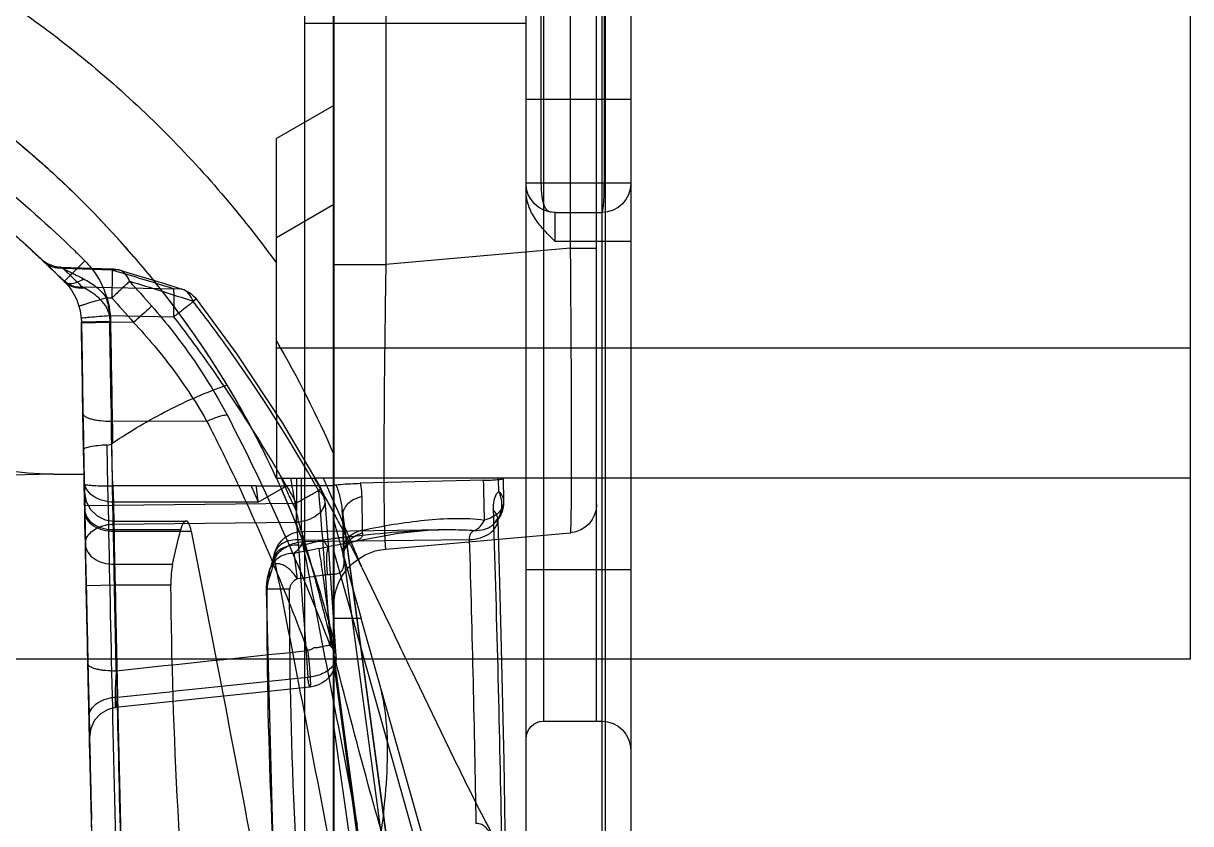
# Model space of a CAD drawing. Header units: millimetres. Extents: x 29875 to 31218, y -21313 to -20364.
# Drawn here: x 30161.27 to 30181.71, y -20568.06 to -20554.06 of the extents above; entities that cross this region are included whole.
import ezdxf

# ---------------------------------------------------------------- set-up
doc = ezdxf.new("R2010")
doc.units = ezdxf.units.MM
doc.header["$LTSCALE"] = 8
doc.layers.add('Cav-cor', color=30, linetype='Continuous')
doc.layers.add('WT', color=4, linetype='Continuous')

# ---------------------------------------------------------------- blocks, each defined once
blk = doc.blocks.new('20160903.150404')
at = {"layer": 'Cav-cor', "color": 241}
for p, q in [((0, 147.797), (0, 172.577)), ((-5.202, 163.209), (-5.202, 99.034)), ((-4.751, 163.158), (-4.751, 99.802)), ((0.009, 162.722), (0.009, 119.17)), ((0.51, 162.722), (0.51, 106.491)), ((-15, 138.107), (-15, 161.788)), ((-3.366, 118.723), (-3.366, 156.591)), ((-4.146, 145.296), (-4.146, 153.666)), ((-0.913, 153.666), (-0.913, 145.013)), ((-4.602, 137.018), (-4.602, 150.728)), ((-4.692, 150.553), (-4.692, 119.612)), ((-3.672, 150.553), (-3.672, 137.018)), ((-4.736, 150.238), (-4.736, 146.432)), ((-3.633, 146.432), (-3.633, 149.837)), ((-3.366, 149.227), (0.51, 149.227)), ((-5.202, 147.901), (-3.366, 147.901)), ((0, 141.152), (0, 147.797)), ((0, 147.797), (1.005, 147.217)), ((1.005, 142.391), (1.005, 147.217)), ((-5.202, 146.432), (-3.366, 146.432)), ((-3.876, 145.922), (-4.692, 145.922)), ((-3.876, 145.412), (-3.876, 145.922)), ((1.005, 145.485), (0, 146.065)), ((-5.202, 145.412), (-3.876, 145.412)), ((-4.146, 145.296), (-4.602, 145.296)), ((-4.146, 145.296), (-0.913, 145.013)), ((5.114, 145.1), (5.013, 145.028)), ((5.028, 145.018), (5.115, 145.101)), ((5.115, 145.101), (5.114, 145.1)), ((5.115, 145.101), (5.114, 145.1)), ((0, 145.013), (-0.913, 145.013)), ((3.76, 144.916), (3.888, 144.917)), ((4.786, 144.967), (3.883, 144.936)), ((3.888, 144.917), (3.883, 144.936)), ((4.741, 144.946), (3.887, 144.917)), ((4.358, 145.076), (4.476, 144.957)), ((4.476, 144.957), (4.718, 144.715)), ((4.892, 144.982), (4.789, 144.967)), ((4.869, 144.864), (4.941, 144.935)), ((5.013, 145.028), (4.892, 144.982)), ((4.941, 144.935), (5.028, 145.018)), ((4.975, 144.967), (4.956, 144.949)), ((4.988, 144.979), (4.975, 144.967)), ((5.077, 145.064), (5.051, 145.04)), ((2.981, 144.684), (2.657, 144.582)), ((4.627, 144.837), (4.646, 144.855)), ((4.718, 144.715), (4.787, 144.784)), ((4.759, 144.756), (4.75, 144.747)), ((4.781, 144.777), (4.759, 144.756)), ((4.787, 144.784), (4.869, 144.864)), ((4.868, 144.863), (4.848, 144.844)), ((4.858, 144.854), (4.879, 144.874)), ((4.879, 144.874), (4.868, 144.863)), ((2.657, 144.582), (2.799, 144.587)), ((4.404, 144.618), (2.799, 144.587)), ((3.985, 144.43), (3.888, 144.426)), ((3.926, 144.119), (2.799, 144.096)), ((3.506, 143.998), (3.92, 144)), ((3.908, 144.018), (3.921, 144.018)), ((4.418, 144.009), (3.921, 144.018)), ((4.418, 144.009), (3.921, 144.009)), ((4.417, 143.991), (3.921, 144)), ((4.417, 143.991), (4.406, 143.335)), ((4.418, 144.009), (4.417, 143.991)), ((4.418, 144.009), (4.417, 143.991)), ((1.005, 143.554), (-15, 143.554)), ((4.406, 143.335), (4.403, 143.153)), ((4.401, 143.05), (4.397, 142.793)), ((4.403, 143.153), (4.401, 143.05)), ((4.399, 142.929), (4.396, 142.724)), ((4.39, 142.404), (4.397, 142.785)), ((4.397, 142.777), (4.394, 142.616)), ((4.397, 142.793), (4.397, 142.777)), ((4.391, 142.472), (4.39, 142.406)), ((4.394, 142.616), (4.391, 142.472)), ((4.392, 142.514), (4.391, 142.472)), ((0.9, 142.232), (0.256, 141.141)), ((1.005, 142.391), (1.005, 141.272)), ((2.221, 142.264), (3.894, 142.271)), ((4.379, 141.771), (4.39, 142.404)), ((4.387, 142.259), (4.382, 141.974)), ((4.387, 142.259), (4.385, 142.111)), ((4.39, 142.406), (4.387, 142.259)), ((4.385, 142.111), (4.379, 141.771)), ((3.952, 141.137), (3.965, 141.852)), ((4.379, 141.771), (4.38, 141.859)), ((4.38, 141.824), (4.379, 141.771)), ((4.382, 141.974), (4.38, 141.824)), ((4.375, 141.554), (4.379, 141.771)), ((4.376, 141.653), (4.375, 141.575)), ((4.379, 141.771), (4.376, 141.653)), ((4.371, 141.343), (4.375, 141.554)), ((4.372, 141.415), (4.371, 141.375)), ((4.375, 141.575), (4.372, 141.415)), ((4.373, 141.485), (4.375, 141.575)), ((-15, 141.272), (0.341, 141.272)), ((-2.964, 141.267), (-2.973, 140.862)), ((-2.964, 141.267), (-2.958, 141.272)), ((-2.89, 141.04), (-2.884, 141.249)), ((-2.884, 141.249), (-2.884, 141.272)), ((-2.623, 141.235), (-0.464, 141.182)), ((1.005, 141.272), (0.341, 141.272)), ((0.57, 141.272), (0.57, 140.358)), ((0.652, 141.272), (0.652, 140.7)), ((4.367, 141.167), (4.371, 141.343)), ((4.371, 141.343), (4.367, 141.167)), ((4.367, 141.167), (4.368, 141.214)), ((4.371, 141.375), (4.371, 141.343)), ((4.911, 141.343), (4.371, 141.343)), ((4.911, 141.343), (28, 140.756)), ((0, 140.521), (0, 141.152)), ((0.817, 141.141), (0, 141.141)), ((0.12, 141.127), (0.105, 141.094)), ((0.126, 141.141), (0.12, 141.127)), ((0.193, 141.01), (0.203, 141.029)), ((0.203, 141.029), (0.231, 141.077)), ((0.256, 141.141), (0.222, 141.082)), ((1.326, 140.854), (0.817, 141.141)), ((0.853, 141.124), (0.86, 141.14)), ((1.445, 141.136), (3.862, 141.136)), ((3.864, 140.802), (3.87, 141.136)), ((3.939, 140.525), (3.952, 141.137)), ((4.365, 141.019), (4.336, 140.862)), ((4.358, 140.668), (4.364, 141.018)), ((4.358, 140.668), (4.364, 141.005)), ((4.365, 141.022), (4.36, 140.792)), ((4.36, 140.792), (4.365, 141.022)), ((4.362, 140.903), (4.365, 141.022)), ((4.363, 140.945), (4.365, 141.02)), ((4.365, 141.022), (4.364, 140.989)), ((4.364, 141.018), (4.364, 141.018)), ((4.365, 141.022), (4.367, 141.142)), ((4.366, 141.101), (4.365, 141.022)), ((4.367, 141.13), (4.366, 141.101)), ((4.367, 141.142), (4.367, 141.167)), ((4.367, 141.126), (4.367, 141.167)), ((-0.489, 140.948), (-0.499, 140.361)), ((0.031, 140.929), (-0.001, 140.854)), ((3.864, 140.802), (0.655, 140.833)), ((1.326, 140.854), (3.851, 140.854)), ((4.36, 140.792), (3.864, 140.802)), ((4.336, 140.862), (4.26, 140.722)), ((4.359, 140.72), (4.362, 140.891)), ((4.36, 140.792), (4.359, 140.72)), ((4.359, 140.751), (4.36, 140.792)), ((4.36, 140.797), (4.362, 140.877)), ((4.36, 140.792), (4.361, 140.843)), ((4.361, 140.843), (4.362, 140.903)), ((4.362, 140.877), (4.363, 140.945)), ((4.364, 140.989), (4.364, 140.974)), ((-2.873, 140.579), (-2.874, 140.584)), ((-2.789, 140.721), (-2.794, 140.582)), ((-0.149, 140.716), (-2.431, 123.829)), ((-0.155, 140.626), (-0.166, 140.039)), ((-0.155, 140.626), (-0.164, 140.568)), ((-0.155, 140.626), (-0.149, 140.718)), ((-0.11, 140.606), (-0.123, 140.575)), ((-0.075, 140.685), (-0.11, 140.606)), ((-0.01, 140.641), (-0.001, 140.657)), ((4.347, 140.114), (4.359, 140.72)), ((4.358, 140.668), (4.347, 140.127)), ((4.355, 140.501), (4.358, 140.668)), ((4.356, 140.586), (4.358, 140.668)), ((4.356, 140.565), (4.356, 140.586)), ((4.356, 140.586), (4.356, 140.573)), ((4.359, 140.72), (4.358, 140.702)), ((4.359, 140.72), (4.358, 140.668)), ((4.358, 140.7), (4.359, 140.72)), ((4.358, 140.702), (4.358, 140.668)), ((4.358, 140.668), (4.358, 140.7)), ((4.359, 140.72), (4.359, 140.751)), ((-2.795, 140.544), (-2.798, 140.467)), ((-2.798, 140.467), (-2.798, 140.45)), ((-2.794, 140.582), (-2.795, 140.544)), ((-0.164, 140.568), (-2.426, 123.829)), ((0, 140.521), (-0.48, 138.818)), ((-0.164, 140.568), (-0.175, 139.98)), ((-0.141, 140.533), (-0.158, 140.495)), ((-0.123, 140.575), (-0.141, 140.533)), ((-0.072, 140.525), (-0.057, 140.553)), ((-0.057, 140.553), (-0.049, 140.568)), ((0, 138.813), (0, 140.521)), ((3.851, 140.469), (0.653, 140.501)), ((3.855, 140.522), (2.588, 140.522)), ((3.855, 140.522), (3.848, 140.345)), ((3.849, 140.371), (3.855, 140.522)), ((4.347, 140.127), (4.353, 140.403)), ((4.349, 140.213), (4.356, 140.565)), ((4.356, 140.573), (4.352, 140.36)), ((4.353, 140.433), (4.355, 140.501)), ((4.353, 140.403), (4.353, 140.433)), ((-0.913, 140.032), (-4.146, 140.315)), ((0.551, 140.162), (-2.372, 140.198)), ((0.548, 140.34), (-1.952, 140.371)), ((-0.279, 140.252), (-0.297, 140.254)), ((-0.253, 140.249), (-0.279, 140.252)), ((0.542, 140.189), (0.183, 140.193)), ((0.566, 140.093), (0.183, 140.193)), ((3.848, 140.345), (2.494, 140.345)), ((3.849, 140.371), (2.678, 140.371)), ((3.837, 139.765), (3.849, 140.371)), ((4.349, 140.213), (4.347, 140.114)), ((4.351, 140.346), (4.349, 140.213)), ((4.352, 140.36), (4.351, 140.346)), ((-2.848, 129.899), (0, 140.002)), ((-0.305, 140.15), (-0.324, 140.106)), ((-0.292, 140.104), (-0.276, 140.136)), ((-0.291, 140.144), (-0.291, 140.143)), ((-0.166, 140.039), (-0.175, 139.98)), ((-0.165, 139.951), (-0.166, 140.039)), ((4.332, 139.396), (4.347, 140.127)), ((4.332, 139.396), (4.347, 140.114)), ((4.334, 139.469), (4.344, 139.99)), ((4.344, 139.99), (4.345, 140.001)), ((4.345, 140.014), (4.346, 140.069)), ((4.345, 140.001), (4.345, 140.014)), ((4.346, 140.069), (4.347, 140.114)), ((4.347, 140.127), (4.347, 140.114)), ((4.347, 140.114), (4.347, 140.127)), ((-0.174, 139.871), (-2.347, 123.815)), ((-0.166, 139.96), (-0.165, 139.951)), ((-0.165, 139.951), (-0.165, 139.951)), ((1.036, 139.957), (1.037, 139.837)), ((1.067, 139.837), (1.036, 139.956)), ((1.061, 139.858), (1.062, 139.74)), ((1.061, 139.858), (1.061, 139.858)), ((-5.202, 139.67), (-3.366, 139.67)), ((0.19, 139.571), (-0.9, 131.518)), ((1.125, 139.661), (1.108, 139.708)), ((1.108, 139.708), (1.108, 139.707)), ((1.126, 139.659), (1.127, 139.656)), ((1.127, 139.656), (1.136, 139.511)), ((3.837, 139.765), (2.821, 139.765)), ((3.823, 139.406), (3.837, 139.765)), ((3.823, 139.406), (2.851, 139.406)), ((4.332, 139.396), (3.823, 139.406)), ((4.332, 139.396), (4.329, 139.236)), ((4.334, 139.469), (4.332, 139.396)), ((4.332, 139.396), (4.332, 139.366)), ((4.332, 139.355), (4.332, 139.396)), ((4.335, 139.533), (4.334, 139.469)), ((0.771, 139.331), (1.176, 139.332)), ((4.328, 139.168), (4.326, 139.098)), ((4.327, 139.117), (4.332, 139.355)), ((4.328, 139.168), (4.331, 139.336)), ((4.329, 139.233), (4.328, 139.168)), ((4.331, 139.336), (4.332, 139.356)), ((4.321, 138.854), (4.327, 139.117)), ((-2.625, 131.209), (-0.48, 138.818)), ((0, 33.587), (0, 138.813)), ((4.322, 138.91), (4.314, 138.536)), ((4.316, 138.601), (4.321, 138.854)), ((4.316, 138.622), (4.321, 138.837)), ((4.321, 138.837), (4.321, 138.854)), ((4.306, 138.138), (4.316, 138.622)), ((-0.025, 138.114), (-0.016, 138.15)), ((-0.016, 138.15), (0, 138.213)), ((4.306, 138.138), (4.304, 138.073)), ((4.306, 138.122), (4.306, 138.138)), ((-15, 138.107), (28, 138.107)), ((0, 138.009), (-1.926, 123.761)), ((-0.031, 138.09), (-0.025, 138.114)), ((4.303, 138.023), (4.284, 137.147)), ((4.3, 137.89), (4.303, 138.023)), ((4.304, 138.073), (4.303, 138.023)), ((4.304, 138.073), (4.306, 138.122)), ((1.968, 137.631), (0.457, 137.789)), ((4.285, 137.213), (4.3, 137.89)), ((0.417, 137.614), (3.818, 137.258)), ((3.865, 137.072), (3.869, 137.259)), ((4.283, 137.097), (4.284, 137.144)), ((4.284, 137.144), (4.285, 137.188)), ((4.285, 137.198), (4.285, 137.213)), ((4.285, 137.188), (4.285, 137.198)), ((-3.672, 137.018), (-4.692, 137.018)), ((-1.878, 123.761), (0, 136.944)), ((4.189, 137.034), (4.255, 136.893)), ((4.275, 136.739), (4.279, 136.924)), ((4.283, 137.104), (4.277, 136.831)), ((4.279, 136.924), (4.283, 137.097)), ((4.255, 136.893), (4.275, 136.739)), ((4.274, 136.699), (4.275, 136.739)), ((4.277, 136.831), (4.275, 136.739)), ((4.277, 136.829), (4.275, 136.739)), ((4.267, 136.402), (4.274, 136.699)), ((4.248, 135.585), (4.24, 135.29)), ((4.234, 135.023), (4.243, 135.407)), ((4.243, 135.407), (4.245, 135.469))]:
    blk.add_line(p, q, dxfattribs=at)
for points in [[(3.76, 144.916), (3.434, 144.821), (2.981, 144.684)], [(2.409, 144.408), (1.698, 143.442), (0.9, 142.232)], [(0.158, 140.873), (0.094, 140.028), (-0.039, 138.156)], [(-2.874, 140.584), (-2.873, 140.579), (-2.872, 140.546)], [(4.26, 140.722), (4.144, 140.612), (4, 140.543), (3.855, 140.522)], [(-2.873, 140.546), (-2.927, 138.542), (-2.975, 136.327), (-3.009, 134.306)], [(-2.778, 140.449), (-2.814, 140.482), (-2.857, 140.542), (-2.873, 140.579)], [(-1.944, 140.371), (-1.703, 140.361), (-1.13, 140.301), (-0.496, 140.189), (-0.291, 140.144)], [(-0.29, 140.143), (-0.304, 140.147), (-0.308, 140.148)], [(-0.308, 140.148), (-0.305, 140.147), (-0.28, 140.133), (-0.243, 140.103), (-0.207, 140.059), (-0.18, 140.008), (-0.167, 139.965), (-0.166, 139.96)], [(1.108, 139.707), (1.098, 139.733), (1.067, 139.837)], [(1.176, 139.332), (1.175, 139.372), (1.158, 139.525), (1.127, 139.657)], [(0.847, 131.701), (1.056, 134.653), (1.176, 139.332)], [(3.818, 137.258), (3.951, 137.226), (4.085, 137.148), (4.189, 137.034)]]:
    blk.add_lwpolyline(points, dxfattribs=at)
for centre, radius, start, end in [((16.313, 134.174), 16.869, 128.5545, 132.0661), ((16.383, 134.097), 16.973, 132.065, 135.1992), ((-4.692, 146.432), 0.51, 180, 270), ((-3.876, 146.432), 0.51, 270, 0), ((-3.815, 146.046), 0.118, 295.4862, 302.5943), ((16.412, 134.067), 17.014, 135.1986, 139.3646), ((19.423, 129.981), 20.816, 131.2703, 132.2238), ((19.587, 129.8), 21.061, 132.1858, 134.9128), ((19.52, 129.873), 20.962, 132.2238, 133.4249), ((16.402, 134.076), 17.001, 139.3769, 141.0829), ((19.774, 129.605), 21.841, 134.2447, 134.8993), ((19.623, 129.764), 21.112, 133.3859, 133.553), ((14.996, 106.316), 40.168, 106.2316, 107.6779), ((3.901, 144.428), 0.509, 91.99, 106.0414), ((15.022, 106.246), 40.241, 106.0627, 106.2385), ((5.438, 143.992), 1.53, 141.2701, 179.0503), ((5.438, 143.992), 1.53, 134.9022, 141.2701), ((19.673, 129.235), 21.674, 133.5421, 133.8914), ((4.768, 145.429), 0.483, 266.797, 272.5932), ((4.769, 145.417), 0.472, 272.5698, 281.8187), ((19.69, 129.693), 21.209, 133.545, 134.3123), ((19.72, 129.662), 21.252, 133.9595, 134.2931), ((19.723, 129.659), 21.257, 134.0048, 134.2924), ((19.664, 129.721), 21.171, 133.5421, 133.9595), ((4.779, 145.384), 0.437, 297.5592, 313.4714), ((14.973, 106.394), 39.983, 106.5623, 108.2309), ((16.379, 134.094), 16.971, 141.0829, 142.5568), ((16.385, 134.09), 16.979, 141.1244, 141.8516), ((16.402, 134.076), 17.001, 141.0829, 141.1242), ((19.812, 129.727), 22.098, 137.2835, 138.8009), ((19.802, 129.102), 21.861, 134.3724, 134.7809), ((5.438, 143.992), 1.02, 134.9022, 179.0503), ((19.739, 129.166), 21.77, 133.9595, 134.3724), ((4.44, 145.06), 0.44, 298.4464, 314.706), ((19.83, 129.55), 21.409, 134.7807, 134.9022), ((19.784, 129.597), 21.344, 134.312, 134.7813), ((19.789, 129.592), 21.351, 134.3724, 134.7809), ((2.812, 144.096), 0.51, 107.6836, 142.3286), ((16.372, 134.1), 16.962, 141.8516, 142.5652), ((-1.956, 156.782), 13.726, 297.4521, 297.6028), ((16.295, 134.157), 16.867, 142.5543, 148.7705), ((16.328, 134.133), 16.907, 142.564, 145.7292), ((19.853, 129.797), 21.655, 137.5014, 139.0199), ((5.451, 143.992), 1.53, 175.263, 179.0497), ((-8.955, -11.647), 156.298, 85.14369, 85.2727), ((1.588, 112.27), 31.933, 84.9767, 85.1689), ((-1206.995, 164.068), 1211.082, 358.915014, 359.051365), ((16.975, 134.355), 18.491, 149.7307, 156.6394), ((16.91, 134.392), 18.416, 149.7285, 150.0576), ((16.226, 134.203), 16.784, 145.7298, 148.3419), ((15.984, 134.346), 16.502, 148.7712, 155.0898), ((16, 134.338), 16.521, 148.7722, 154.5367), ((16.155, 134.247), 16.7, 148.5604, 148.7825), ((16.165, 134.241), 16.712, 148.3436, 148.5604), ((-1078.325, 161.552), 1082.39, 358.748011, 358.979268), ((15.805, 134.434), 16.303, 154.5477, 155.2007), ((45.211, 120.966), 49.393, 155.7259, 155.8925), ((31.117, 123.706), 35.436, 150.2827, 150.5253), ((-3.475, 141.747), 4.25, 351.7927, 353.5808), ((61.768, 113.472), 66.898, 155.44611, 155.56931), ((15.767, 134.451), 16.262, 155.1033, 155.7068), ((45.46, 120.855), 49.666, 155.9516, 156.1603), ((222.338, 122.616), 222.834, 175.25263, 175.9545), ((27.203, 125.907), 30.946, 150.7885, 151.0401), ((29.503, 124.618), 33.583, 150.5265, 150.6521), ((15.562, 134.54), 16.038, 155.8925, 161.0487), ((27.926, 125.573), 31.25, 150.133, 150.7699), ((15.666, 134.496), 16.151, 156.1621, 157.7627), ((-4.796, 141.933), 5.584, 351.4747, 351.8462), ((0.838, 105.6), 35.54, 89.1592, 90.0334), ((15.723, 134.471), 16.213, 155.8892, 156.3519), ((15.729, 134.468), 16.22, 155.8866, 156.1631), ((15.744, 134.462), 16.236, 155.6978, 155.9028), ((1.445, 146.839), 5.703, 269.1348, 269.9941), ((-1139.006, 162.847), 1143.578, 358.507527, 358.913722), ((-4.102, 140.813), 0.5, 180, 265), ((-2.463, 140.851), 0.51, 178.741, 231.8997), ((45.764, 120.721), 49.999, 156.254, 156.4654), ((25.046, 127.099), 28.481, 151.0366, 151.5732), ((15.673, 134.493), 16.158, 156.3516, 157.3777), ((-14.266, 141.324), 18.138, 358.1206, 358.3508), ((-2.656, 140.54), 0.217, 166.5254, 178.304), ((2.505, 140.365), 2.677, 174.3959, 175.6701), ((2.333, 140.383), 2.504, 172.3132, 174.4043), ((23.272, 128.061), 26.463, 151.6155, 151.7958), ((15.509, 134.56), 15.982, 157.3728, 161.0539), ((15.529, 134.552), 16.003, 157.7616, 160.1023), ((-8.294, 141.092), 12.161, 357.3109, 357.6205), ((-11.887, 141.242), 15.757, 357.6184, 358.1339), ((381.015, 128.072), 384.012, 178.15281, 179.0064), ((46.325, 120.478), 50.61, 156.7022, 156.881), ((22.328, 128.566), 25.393, 151.9027, 152.3379), ((228.685, 122.576), 228.735, 175.50558, 176.18651), ((-1072.678, 161.809), 1076.74, 358.703177, 358.864382), ((-5.557, 140.962), 9.421, 357.0007, 357.3177), ((-1140.371, 163.478), 1144.541, 358.687364, 358.850931), ((386.027, 128.638), 388.571, 178.29517, 179.0286), ((-8.823, 140.972), 8.346, 355.4302, 355.8018), ((46.752, 120.296), 51.073, 156.8811, 157.1248), ((21.884, 128.798), 24.892, 152.3375, 152.904), ((-2.894, 117.664), 22.739, 83.0992, 83.331), ((-2.881, 117.772), 22.63, 82.8971, 83.0992), ((-2.853, 117.994), 22.406, 82.2101, 82.8979), ((25.937, 132.669), 26.506, 163.1375, 164.5091), ((-19.13, 135.141), 20.309, 14.111, 14.39), ((0.542, 139.83), 0.51, 14.527, 89.2831), ((1130.457, -80.052), 1149.293, 168.944061, 169.235438), ((-17.421, 135.328), 20.722, 12.364, 14.0844), ((-1124.814, 162.266), 1128.875, 358.595975, 358.88733), ((-1, 139.036), 1, 0.0166, 85), ((47.631, 119.927), 52.027, 157.1785, 157.6436), ((21.072, 129.211), 23.981, 153.1711, 154.0068), ((1112.206, -77.58), 1132.779, 168.917648, 169.172731), ((21.49, 129), 24.449, 152.9892, 153.1731), ((2.701, 139.929), 2.876, 178.9808, 180.5692), ((1.279, 148.339), 8.346, 260.0376, 260.3772), ((-1.19, 132.986), 7.203, 78.3772, 79.7021), ((4.826, 161.986), 22.414, 258.2476, 259.3772), ((15.412, 134.595), 15.879, 160.1041, 161.0591), ((2, 139.924), 2.175, 180.6096, 181.4011), ((-0.466, 139.944), 0.301, 346.0309, 1.4025), ((1111.122, -77.529), 1131.166, 168.92106, 169.176473), ((-18.913, 134.713), 20.598, 14.1245, 14.4031), ((15.248, 134.649), 15.706, 161.054, 164.7256), ((37.722, 129.427), 38.729, 164.5429, 166.0258), ((2.088, 151.537), 12.115, 260.9836, 263.1504), ((15.344, 134.618), 15.807, 161.0591, 162.0078), ((15.279, 134.639), 15.738, 162.0079, 162.8895), ((-83.898, 140.189), 86.753, 354.25953, 359.48315), ((-1323.174, 167.092), 1327.285, 358.463866, 358.804758), ((-1061.672, 161.236), 1066.228, 358.66534, 358.826258), ((15.183, 134.668), 15.638, 162.8885, 164.7335), ((-83.721, 139.165), 84.493, 354.81035, 0.11272), ((-83.325, 139.061), 84.491, 355.01609, 0.18381), ((15.069, 134.7), 15.52, 164.734, 166.1586), ((56.708, 124.643), 58.309, 165.96984, 166.35213), ((70.454, 121.297), 72.457, 166.34588, 166.49954), ((0.467, 138.122), 0.507, 176.1963, 182.129), ((0.182, 138.141), 0.221, 176.2551, 190.5219), ((0.475, 138.122), 0.515, 182.1226, 195.6677), ((0.467, 138.121), 0.507, 195.7168, 263.9582), ((0.259, 138.172), 0.305, 209.7413, 216.0965), ((3.763, 136.669), 0.772, 83.8003, 88.2691), ((-4.692, 136.508), 0.51, 90, 179.9999), ((-3.672, 136.712), 0.306, 0.0002, 90), ((-1448.287, 170.791), 1452.544, 358.520654, 358.669814), ((4.07, 137.102), 0.213, 358.7053, 1.4529)]:
    blk.add_arc(centre, radius, start, end, dxfattribs=at)
for centre, major_axis, ratio, start_param, end_param in [((4.803, 142.344), (-2.291, 0.058), 0.436374, 1.628995, 3.152687), ((49.276, 138.809), (65.53, -0.282), 0.004808, 3.850188, 3.861373)]:
    blk.add_ellipse(centre, major_axis=major_axis, ratio=ratio, start_param=start_param, end_param=end_param, dxfattribs=at)
for points, knots in [([(10.947, 152.098), (9.96, 151.788), (8.507, 151.222), (6.681, 150.247), (5.377, 149.402), (4.149, 148.452), (2.623, 147.056), (1.61, 145.872), (1.005, 145.036)], [0, 0, 0, 0, 0.250137, 0.375237, 0.500311, 0.625343, 0.750333, 1, 1, 1, 1]), ([(3.498, 145.145), (4.743, 146.596), (7.128, 148.583), (9.943, 149.821), (11.016, 150.19)], [0, 0, 0, 0, 0.624366, 1, 1, 1, 1]), ([(10.709, 149.408), (10.137, 149.159), (9.015, 148.611), (6.884, 147.313), (5.428, 146.12), (4.535, 145.251)], [0, 0, 0, 0, 0.250105, 0.500237, 1, 1, 1, 1]), ([(-4.709, 145.961), (-4.714, 145.986), (-4.722, 146.049), (-4.734, 146.206), (-4.736, 146.338), (-4.736, 146.432)], [0, 0, 0, 0, 0.164643, 0.399967, 1, 1, 1, 1]), ([(-3.658, 146.137), (-3.653, 146.159), (-3.638, 146.257), (-3.633, 146.356), (-3.633, 146.432)], [0, 0, 0, 0, 0.228807, 1, 1, 1, 1]), ([(-3.876, 145.412), (-3.814, 145.474), (-3.691, 145.597), (-3.524, 145.801), (-3.4, 146.033), (-3.366, 146.209), (-3.366, 146.296)], [0, 0, 0, 0, 0.250288, 0.500443, 0.750371, 1, 1, 1, 1]), ([(-3.751, 145.946), (-3.725, 145.963), (-3.683, 146.027), (-3.666, 146.096), (-3.658, 146.137)], [0, 0, 0, 0, 0.427778, 1, 1, 1, 1]), ([(-4.692, 145.922), (-4.696, 145.922), (-4.704, 145.939), (-4.707, 145.951), (-4.709, 145.961)], [0, 0, 0, 0, 0.302659, 1, 1, 1, 1]), ([(-3.813, 145.926), (-3.81, 145.927), (-3.8, 145.928), (-3.79, 145.93), (-3.783, 145.932)], [0, 0, 0, 0, 0.270679, 1, 1, 1, 1]), ([(-4.146, 140.315), (-4.146, 140.315), (-4.147, 140.317), (-4.148, 140.321), (-4.149, 140.329), (-4.15, 140.345), (-4.152, 140.373), (-4.153, 140.414), (-4.155, 140.468), (-4.156, 140.533), (-4.158, 140.609), (-4.159, 140.734), (-4.161, 140.916), (-4.162, 141.167), (-4.163, 141.457), (-4.163, 141.784), (-4.163, 142.145), (-4.162, 142.537), (-4.161, 142.955), (-4.158, 143.553), (-4.153, 144.336), (-4.148, 144.972), (-4.146, 145.296)], [0, 0, 0, 0, 0.000381, 0.00132, 0.002847, 0.004966, 0.010984, 0.019374, 0.030117, 0.043188, 0.058559, 0.0762, 0.118106, 0.168518, 0.226949, 0.292845, 0.365563, 0.444407, 0.528606, 0.617346, 0.804947, 1, 1, 1, 1]), ([(-0.913, 145.013), (-0.907, 144.688), (-0.897, 144.052), (-0.886, 143.128), (-0.88, 142.398), (-0.878, 141.858), (-0.877, 141.497), (-0.878, 141.169), (-0.879, 140.879), (-0.882, 140.629), (-0.885, 140.447), (-0.889, 140.323), (-0.891, 140.247), (-0.894, 140.182), (-0.897, 140.129), (-0.9, 140.089), (-0.904, 140.058), (-0.907, 140.043), (-0.911, 140.032), (-0.913, 140.032)], [0, 0, 0, 0, 0.195213, 0.383022, 0.556168, 0.635088, 0.707857, 0.773759, 0.832156, 0.882485, 0.924268, 0.941833, 0.957124, 0.970109, 0.980763, 0.989067, 0.995009, 0.998607, 1, 1, 1, 1]), ([(3.576, 144.718), (3.592, 144.765), (3.636, 144.85), (3.718, 144.904), (3.76, 144.916)], [0, 0, 0, 0, 0.534137, 1, 1, 1, 1]), ([(3.883, 144.936), (3.882, 144.936), (3.882, 144.931), (3.881, 144.925), (3.88, 144.912), (3.879, 144.896), (3.879, 144.874), (3.879, 144.837), (3.879, 144.782), (3.88, 144.706), (3.882, 144.619), (3.884, 144.524), (3.886, 144.459), (3.888, 144.426)], [0, 0, 0, 0, 0.005402, 0.020028, 0.044, 0.0771, 0.119075, 0.169556, 0.29378, 0.445059, 0.617752, 0.805459, 1, 1, 1, 1]), ([(4.789, 144.967), (4.79, 144.967), (4.781, 144.963), (4.777, 144.961), (4.76, 144.952), (4.733, 144.939), (4.691, 144.917), (4.636, 144.89), (4.575, 144.859), (4.489, 144.816), (4.423, 144.783), (4.379, 144.76)], [0, 0, 0, 0, 0.006532, 0.029339, 0.065888, 0.11355, 0.231864, 0.36927, 0.518138, 0.674293, 1, 1, 1, 1]), ([(4.741, 144.946), (4.748, 144.949), (4.759, 144.954), (4.773, 144.961), (4.782, 144.965), (4.787, 144.967), (4.789, 144.967)], [0, 0, 0, 0, 0.39313, 0.704761, 0.912918, 1, 1, 1, 1]), ([(3.576, 144.718), (3.593, 144.698), (3.639, 144.657), (3.712, 144.59), (3.796, 144.51), (3.856, 144.454), (3.888, 144.426)], [0, 0, 0, 0, 0.186401, 0.425878, 0.703028, 1, 1, 1, 1]), ([(4.379, 144.76), (4.303, 144.721), (4.155, 144.63), (4.031, 144.504), (3.985, 144.43)], [0, 0, 0, 0, 0.494083, 1, 1, 1, 1]), ([(4.718, 144.715), (4.675, 144.672), (4.563, 144.605), (4.435, 144.595), (4.372, 144.602)], [0, 0, 0, 0, 0.488497, 1, 1, 1, 1]), ([(4.718, 144.715), (4.702, 144.699), (4.656, 144.676), (4.573, 144.678), (4.477, 144.706), (4.412, 144.739), (4.379, 144.76)], [0, 0, 0, 0, 0.180969, 0.401, 0.675451, 1, 1, 1, 1]), ([(2.465, 144.37), (2.481, 144.419), (2.528, 144.51), (2.613, 144.568), (2.657, 144.582)], [0, 0, 0, 0, 0.529294, 1, 1, 1, 1]), ([(2.799, 144.096), (2.797, 144.199), (2.795, 144.339), (2.796, 144.502), (2.797, 144.563), (2.799, 144.587)], [0, 0, 0, 0, 0.626378, 0.857522, 1, 1, 1, 1]), ([(3.926, 144.119), (3.938, 144.18), (3.988, 144.295), (4.108, 144.428), (4.238, 144.527), (4.329, 144.579), (4.372, 144.602)], [0, 0, 0, 0, 0.276739, 0.539251, 0.784201, 1, 1, 1, 1]), ([(0.269, 141.059), (0.758, 141.924), (1.468, 143.047), (2.261, 144.108), (2.465, 144.37)], [0, 0, 0, 0, 0.749924, 1, 1, 1, 1]), ([(3.185, 144.283), (3.056, 144.136), (2.563, 143.541), (2.137, 142.89), (1.868, 142.378)], [0, 0, 0, 0, 0.252009, 1, 1, 1, 1]), ([(2.465, 144.37), (2.457, 144.376), (2.444, 144.387), (2.428, 144.397), (2.418, 144.403), (2.413, 144.406), (2.411, 144.407), (2.409, 144.408), (2.408, 144.408)], [0, 0, 0, 0, 0.42795, 0.741596, 0.853401, 0.933733, 0.98231, 1, 1, 1, 1]), ([(2.408, 144.408), (2.408, 144.407), (2.412, 144.404), (2.416, 144.4), (2.426, 144.392), (2.438, 144.382), (2.454, 144.368), (2.482, 144.345), (2.524, 144.311), (2.583, 144.265), (2.65, 144.213), (2.722, 144.154), (2.772, 144.115), (2.799, 144.096)], [0, 0, 0, 0, 0.004978, 0.019362, 0.04315, 0.076067, 0.11781, 0.168062, 0.291998, 0.443097, 0.615896, 0.804213, 1, 1, 1, 1]), ([(3.185, 144.283), (3.204, 144.265), (3.31, 144.169), (3.418, 144.075), (3.506, 143.998)], [0, 0, 0, 0, 0.185086, 1, 1, 1, 1]), ([(3.985, 144.43), (3.964, 144.36), (3.932, 144.218), (3.922, 144.072), (3.92, 144)], [0, 0, 0, 0, 0.499996, 1, 1, 1, 1]), ([(4.46, 144.284), (4.46, 144.285), (4.457, 144.285), (4.455, 144.286), (4.449, 144.288), (4.439, 144.292), (4.423, 144.296), (4.403, 144.303), (4.369, 144.313), (4.318, 144.329), (4.247, 144.351), (4.165, 144.375), (4.077, 144.402), (4.016, 144.42), (3.985, 144.43)], [0, 0, 0, 0, 0.00487, 0.010867, 0.019216, 0.04289, 0.075722, 0.117483, 0.167709, 0.291468, 0.442561, 0.615487, 0.804007, 1, 1, 1, 1]), ([(0.826, 141.135), (0.974, 141.392), (1.353, 142.03), (2.002, 143.024), (2.526, 143.744), (2.799, 144.096)], [0, 0, 0, 0, 0.250019, 0.625013, 1, 1, 1, 1]), ([(4.421, 144.076), (4.421, 144.077), (4.42, 144.076), (4.418, 144.077), (4.415, 144.077), (4.409, 144.078), (4.398, 144.079), (4.389, 144.079), (4.384, 144.08)], [0, 0, 0, 0, 0.015944, 0.063594, 0.142695, 0.252965, 0.565865, 1, 1, 1, 1]), ([(3.506, 143.998), (3.381, 143.866), (2.902, 143.328), (2.485, 142.734), (2.221, 142.264)], [0, 0, 0, 0, 0.252124, 1, 1, 1, 1]), ([(3.921, 144), (3.919, 143.854), (3.91, 143.277), (3.901, 142.701), (3.894, 142.271)], [0, 0, 0, 0, 0.253215, 1, 1, 1, 1]), ([(4.417, 143.991), (4.414, 143.813), (4.409, 143.459), (4.402, 143.105), (4.399, 142.929)], [0, 0, 0, 0, 0.503945, 1, 1, 1, 1]), ([(3.871, 141.886), (3.56, 142.095), (2.915, 142.479), (2.225, 142.777), (1.873, 142.902)], [0, 0, 0, 0, 0.500027, 1, 1, 1, 1]), ([(1.868, 142.378), (1.525, 141.725), (0.887, 140.392), (0.326, 139.026), (0.06, 138.337)], [0, 0, 0, 0, 0.499895, 1, 1, 1, 1]), ([(2.221, 142.264), (2.053, 141.94), (1.404, 140.631), (0.844, 139.28), (0.457, 138.256)], [0, 0, 0, 0, 0.250157, 1, 1, 1, 1]), ([(1.868, 142.378), (1.892, 142.377), (1.944, 142.367), (2.064, 142.333), (2.157, 142.295), (2.221, 142.264)], [0, 0, 0, 0, 0.190857, 0.428282, 1, 1, 1, 1]), ([(4.39, 142.406), (4.39, 142.384), (4.356, 142.351), (4.303, 142.326), (4.241, 142.306), (4.167, 142.29), (4.05, 142.274), (3.957, 142.27), (3.894, 142.271)], [0, 0, 0, 0, 0.12252, 0.218783, 0.339691, 0.482874, 0.644312, 1, 1, 1, 1]), ([(3.965, 141.852), (4.02, 141.85), (4.12, 141.843), (4.248, 141.826), (4.33, 141.806), (4.369, 141.788), (4.379, 141.776), (4.379, 141.771)], [0, 0, 0, 0, 0.384548, 0.697736, 0.905792, 0.965426, 1, 1, 1, 1]), ([(-2.959, 141.262), (-2.96, 141.263), (-2.961, 141.264), (-2.964, 141.266), (-2.964, 141.267)], [0, 0, 0, 0, 0.351673, 1, 1, 1, 1]), ([(-2.623, 141.235), (-2.668, 141.236), (-2.746, 141.238), (-2.847, 141.245), (-2.91, 141.251), (-2.944, 141.257), (-2.955, 141.26), (-2.959, 141.262)], [0, 0, 0, 0, 0.397455, 0.697507, 0.897066, 0.96027, 1, 1, 1, 1]), ([(-2.89, 141.04), (-2.914, 141.015), (-2.955, 140.961), (-2.972, 140.894), (-2.973, 140.862)], [0, 0, 0, 0, 0.521528, 1, 1, 1, 1]), ([(-2.89, 141.04), (-2.872, 141.026), (-2.829, 140.978), (-2.792, 140.866), (-2.788, 140.773), (-2.789, 140.721)], [0, 0, 0, 0, 0.192759, 0.544591, 1, 1, 1, 1]), ([(-0.464, 141.182), (-0.468, 141.163), (-0.482, 141.086), (-0.488, 141.007), (-0.489, 140.948)], [0, 0, 0, 0, 0.246767, 1, 1, 1, 1]), ([(-0.036, 141.155), (-0.063, 141.158), (-0.205, 141.173), (-0.347, 141.179), (-0.464, 141.182)], [0, 0, 0, 0, 0.185023, 1, 1, 1, 1]), ([(-0.036, 141.155), (-0.066, 141.087), (-0.111, 140.942), (-0.138, 140.794), (-0.148, 140.719)], [0, 0, 0, 0, 0.495922, 1, 1, 1, 1]), ([(0, 141.152), (-0.003, 141.152), (-0.015, 141.153), (-0.028, 141.154), (-0.036, 141.155)], [0, 0, 0, 0, 0.272626, 1, 1, 1, 1]), ([(0.269, 141.059), (0.253, 141.048), (0.198, 140.999), (0.163, 140.926), (0.158, 140.872)], [0, 0, 0, 0, 0.264903, 1, 1, 1, 1]), ([(0.269, 141.059), (0.262, 141.062), (0.251, 141.068), (0.237, 141.075), (0.229, 141.079), (0.225, 141.081), (0.223, 141.081), (0.222, 141.082), (0.222, 141.082)], [0, 0, 0, 0, 0.430619, 0.743892, 0.854884, 0.934601, 0.982698, 1, 1, 1, 1]), ([(0.222, 141.082), (0.221, 141.081), (0.226, 141.079), (0.23, 141.075), (0.241, 141.069), (0.255, 141.061), (0.273, 141.05), (0.303, 141.032), (0.35, 141.005), (0.415, 140.968), (0.489, 140.926), (0.569, 140.88), (0.625, 140.849), (0.654, 140.833)], [0, 0, 0, 0, 0.004951, 0.0193, 0.043047, 0.075944, 0.11766, 0.16786, 0.291758, 0.442859, 0.615675, 0.803986, 1, 1, 1, 1]), ([(0.652, 140.691), (0.684, 140.764), (0.753, 140.908), (0.82, 141.052), (0.853, 141.124)], [0, 0, 0, 0, 0.500202, 1, 1, 1, 1]), ([(0.727, 141.105), (0.716, 141.037), (0.699, 140.936), (0.675, 140.801), (0.659, 140.733), (0.652, 140.7)], [0, 0, 0, 0, 0.49827, 0.748557, 1, 1, 1, 1]), ([(1.359, 141.137), (1.357, 141.115), (1.346, 141.02), (1.334, 140.926), (1.326, 140.854)], [0, 0, 0, 0, 0.235475, 1, 1, 1, 1]), ([(1.445, 141.136), (1.436, 141.114), (1.396, 141.02), (1.357, 140.926), (1.326, 140.854)], [0, 0, 0, 0, 0.232802, 1, 1, 1, 1]), ([(3.851, 140.854), (3.916, 140.853), (4.04, 140.868), (4.199, 140.937), (4.31, 141.038), (4.351, 141.122), (4.361, 141.163)], [0, 0, 0, 0, 0.305226, 0.575197, 0.802809, 1, 1, 1, 1]), ([(3.851, 140.854), (3.852, 140.879), (3.855, 140.973), (3.859, 141.067), (3.862, 141.136)], [0, 0, 0, 0, 0.263929, 1, 1, 1, 1]), ([(4.361, 141.163), (4.354, 141.161), (4.336, 141.157), (4.283, 141.15), (4.186, 141.143), (4.038, 141.137), (3.924, 141.136), (3.862, 141.136)], [0, 0, 0, 0, 0.04378, 0.111061, 0.318968, 0.624083, 1, 1, 1, 1]), ([(4.367, 141.167), (4.367, 141.167), (4.366, 141.164), (4.363, 141.164), (4.361, 141.163)], [0, 0, 0, 0, 0.142902, 1, 1, 1, 1]), ([(-2.973, 140.862), (-2.973, 140.827), (-2.956, 140.753), (-2.884, 140.657), (-2.774, 140.582), (-2.686, 140.55), (-2.639, 140.538)], [0, 0, 0, 0, 0.209788, 0.441822, 0.706366, 1, 1, 1, 1]), ([(-2.778, 140.449), (-2.838, 140.497), (-2.936, 140.632), (-2.951, 140.797), (-2.94, 140.877)], [0, 0, 0, 0, 0.490065, 1, 1, 1, 1]), ([(-0.489, 140.948), (-0.442, 140.936), (-0.354, 140.904), (-0.245, 140.83), (-0.172, 140.735), (-0.155, 140.661), (-0.155, 140.626)], [0, 0, 0, 0, 0.293666, 0.55812, 0.790032, 1, 1, 1, 1]), ([(0.158, 140.872), (0.155, 140.828), (0.181, 140.727), (0.295, 140.609), (0.459, 140.531), (0.587, 140.5), (0.654, 140.501)], [0, 0, 0, 0, 0.199042, 0.432052, 0.703966, 1, 1, 1, 1]), ([(0.654, 140.501), (0.653, 140.525), (0.652, 140.636), (0.653, 140.747), (0.654, 140.833)], [0, 0, 0, 0, 0.221118, 1, 1, 1, 1]), ([(3.423, 123.761), (3.5, 126.61), (3.621, 130.882), (3.764, 136.58), (3.824, 139.429), (3.851, 140.854)], [0, 0, 0, 0, 0.5, 0.75, 1, 1, 1, 1]), ([(-2.867, 140.59), (-2.864, 140.602), (-2.848, 140.651), (-2.817, 140.694), (-2.789, 140.721)], [0, 0, 0, 0, 0.238311, 1, 1, 1, 1]), ([(0.612, 140.495), (0.616, 140.511), (0.62, 140.544), (0.629, 140.594), (0.641, 140.642), (0.649, 140.675), (0.652, 140.691)], [0, 0, 0, 0, 0.249979, 0.499955, 0.750065, 1, 1, 1, 1]), ([(4.358, 140.668), (4.357, 140.624), (4.323, 140.529), (4.203, 140.424), (4.038, 140.358), (3.913, 140.344), (3.848, 140.345)], [0, 0, 0, 0, 0.200542, 0.432841, 0.703996, 1, 1, 1, 1]), ([(4.359, 140.72), (4.358, 140.673), (4.325, 140.572), (4.206, 140.458), (4.04, 140.386), (3.914, 140.37), (3.849, 140.371)], [0, 0, 0, 0, 0.209183, 0.444124, 0.711492, 1, 1, 1, 1]), ([(-2.372, 140.198), (-2.437, 140.2), (-2.563, 140.22), (-2.728, 140.293), (-2.828, 140.39), (-2.868, 140.479), (-2.873, 140.524), (-2.873, 140.546)], [0, 0, 0, 0, 0.295334, 0.566383, 0.798281, 0.901546, 1, 1, 1, 1]), ([(-2.471, 140.359), (-2.525, 140.355), (-2.636, 140.365), (-2.735, 140.416), (-2.777, 140.449)], [0, 0, 0, 0, 0.505492, 1, 1, 1, 1]), ([(-0.499, 140.361), (-0.681, 140.4), (-1.043, 140.469), (-1.586, 140.542), (-2.117, 140.577), (-2.469, 140.564), (-2.639, 140.538)], [0, 0, 0, 0, 0.258388, 0.512706, 0.761284, 1, 1, 1, 1]), ([(-2.471, 140.359), (-2.505, 140.373), (-2.572, 140.428), (-2.617, 140.498), (-2.639, 140.538)], [0, 0, 0, 0, 0.446386, 1, 1, 1, 1]), ([(0.57, 140.358), (0.574, 140.37), (0.581, 140.392), (0.589, 140.427), (0.6, 140.461), (0.609, 140.483), (0.612, 140.495)], [0, 0, 0, 0, 0.250014, 0.50009, 0.75003, 1, 1, 1, 1]), ([(2.494, 140.345), (2.499, 140.37), (2.511, 140.415), (2.533, 140.477), (2.564, 140.521), (2.587, 140.522)], [0, 0, 0, 0, 0.373614, 0.664394, 1, 1, 1, 1]), ([(2.587, 140.522), (2.608, 140.522), (2.638, 140.485), (2.661, 140.432), (2.673, 140.393), (2.678, 140.371)], [0, 0, 0, 0, 0.341478, 0.630231, 1, 1, 1, 1]), ([(4.043, 140.439), (4.028, 140.444), (3.965, 140.46), (3.9, 140.468), (3.851, 140.469)], [0, 0, 0, 0, 0.245799, 1, 1, 1, 1]), ([(4.347, 140.127), (4.348, 140.16), (4.333, 140.229), (4.267, 140.32), (4.167, 140.393), (4.087, 140.426), (4.043, 140.439)], [0, 0, 0, 0, 0.21103, 0.443371, 0.706679, 1, 1, 1, 1]), ([(-1.952, 140.371), (-1.996, 140.371), (-2.169, 140.372), (-2.342, 140.368), (-2.471, 140.359)], [0, 0, 0, 0, 0.251552, 1, 1, 1, 1]), ([(-2.471, 140.359), (-2.441, 140.347), (-2.383, 140.306), (-2.37, 140.234), (-2.372, 140.198)], [0, 0, 0, 0, 0.470601, 1, 1, 1, 1]), ([(-0.297, 140.254), (-0.571, 140.285), (-1.119, 140.338), (-1.67, 140.367), (-1.944, 140.371)], [0, 0, 0, 0, 0.50199, 1, 1, 1, 1]), ([(-0.504, 140.307), (-0.505, 140.287), (-0.5, 140.243), (-0.448, 140.195), (-0.375, 140.165), (-0.321, 140.15), (-0.291, 140.144)], [0, 0, 0, 0, 0.202193, 0.421174, 0.691228, 1, 1, 1, 1]), ([(-0.504, 140.307), (-0.457, 140.294), (-0.368, 140.26), (-0.259, 140.177), (-0.185, 140.072), (-0.166, 139.99), (-0.165, 139.951)], [0, 0, 0, 0, 0.277615, 0.536155, 0.774436, 1, 1, 1, 1]), ([(-0.499, 140.361), (-0.452, 140.349), (-0.365, 140.317), (-0.255, 140.243), (-0.182, 140.148), (-0.165, 140.074), (-0.166, 140.039)], [0, 0, 0, 0, 0.293667, 0.558121, 0.790032, 1, 1, 1, 1]), ([(0.183, 140.193), (0.17, 140.168), (0.146, 140.125), (0.114, 140.086), (0.098, 140.073)], [0, 0, 0, 0, 0.581362, 1, 1, 1, 1]), ([(0.542, 140.189), (0.543, 140.21), (0.543, 140.24), (0.545, 140.277), (0.545, 140.299), (0.546, 140.315), (0.546, 140.329), (0.548, 140.334), (0.548, 140.34), (0.548, 140.34)], [0, 0, 0, 0, 0.422463, 0.595035, 0.738874, 0.851944, 0.933376, 0.982784, 1, 1, 1, 1]), ([(0.542, 140.189), (0.599, 140.194), (0.709, 140.197), (0.862, 140.158), (0.98, 140.076), (1.026, 139.997), (1.036, 139.957)], [0, 0, 0, 0, 0.290435, 0.555489, 0.79036, 1, 1, 1, 1]), ([(0.548, 140.34), (0.549, 140.34), (0.549, 140.338), (0.549, 140.336), (0.549, 140.332), (0.55, 140.325), (0.55, 140.311), (0.551, 140.291), (0.551, 140.266), (0.551, 140.222), (0.551, 140.187), (0.551, 140.162)], [0, 0, 0, 0, 0.004547, 0.017155, 0.037961, 0.066906, 0.148902, 0.26247, 0.406729, 0.579523, 1, 1, 1, 1]), ([(-0.291, 140.143), (-0.28, 140.141), (-0.239, 140.132), (-0.196, 140.124), (-0.165, 140.119)], [0, 0, 0, 0, 0.245557, 1, 1, 1, 1]), ([(0.098, 140.073), (0.109, 140.05), (0.122, 139.985), (0.13, 139.874), (0.127, 139.734), (0.119, 139.634), (0.113, 139.581)], [0, 0, 0, 0, 0.157034, 0.390126, 0.680342, 1, 1, 1, 1]), ([(0.261, 140.042), (0.253, 139.98), (0.229, 139.823), (0.205, 139.666), (0.19, 139.571)], [0, 0, 0, 0, 0.39288, 1, 1, 1, 1]), ([(1.037, 139.837), (1.026, 139.878), (0.965, 139.984), (0.794, 140.106), (0.636, 140.152), (0.551, 140.162)], [0, 0, 0, 0, 0.208709, 0.581325, 1, 1, 1, 1]), ([(0.566, 140.093), (0.623, 140.1), (0.734, 140.101), (0.887, 140.06), (1.006, 139.979), (1.051, 139.899), (1.061, 139.858)], [0, 0, 0, 0, 0.289911, 0.555414, 0.789071, 1, 1, 1, 1]), ([(0.695, 139.956), (0.684, 139.966), (0.638, 140.008), (0.596, 140.055), (0.566, 140.093)], [0, 0, 0, 0, 0.236427, 1, 1, 1, 1]), ([(4.347, 140.114), (4.346, 140.067), (4.313, 139.966), (4.194, 139.852), (4.028, 139.78), (3.902, 139.764), (3.837, 139.765)], [0, 0, 0, 0, 0.209189, 0.444129, 0.71149, 1, 1, 1, 1]), ([(-0.174, 139.871), (-0.177, 139.828), (-0.179, 139.749), (-0.149, 139.648), (-0.086, 139.603), (-0.026, 139.589), (0.041, 139.585), (0.088, 139.583), (0.113, 139.581)], [0, 0, 0, 0, 0.260097, 0.484696, 0.593725, 0.715364, 0.852245, 1, 1, 1, 1]), ([(0.695, 139.956), (0.692, 139.929), (0.676, 139.78), (0.658, 139.631), (0.643, 139.508)], [0, 0, 0, 0, 0.177816, 1, 1, 1, 1]), ([(0.643, 139.508), (0.657, 139.541), (0.697, 139.599), (0.768, 139.671), (0.839, 139.73), (0.913, 139.766), (0.985, 139.779), (1.049, 139.764), (1.1, 139.722), (1.119, 139.682), (1.126, 139.66)], [0, 0, 0, 0, 0.164613, 0.32449, 0.46841, 0.594486, 0.7036, 0.799918, 0.893631, 1, 1, 1, 1]), ([(0.695, 139.956), (0.782, 139.956), (0.915, 139.924), (1.047, 139.815), (1.092, 139.745), (1.108, 139.708)], [0, 0, 0, 0, 0.516443, 0.761319, 1, 1, 1, 1]), ([(-0.49, 139.711), (-0.693, 139.293), (-1.096, 138.453), (-1.702, 137.193), (-2.208, 136.147), (-2.62, 135.326), (-2.832, 134.926), (-2.94, 134.731)], [0, 0, 0, 0, 0.251261, 0.503787, 0.755364, 0.879277, 1, 1, 1, 1]), ([(1.135, 139.512), (1.128, 139.528), (1.1, 139.602), (1.077, 139.679), (1.062, 139.74)], [0, 0, 0, 0, 0.21968, 1, 1, 1, 1]), ([(1.108, 139.707), (1.115, 139.692), (1.137, 139.629), (1.141, 139.56), (1.136, 139.511)], [0, 0, 0, 0, 0.247568, 1, 1, 1, 1]), ([(2.821, 139.765), (2.833, 139.711), (2.848, 139.591), (2.852, 139.471), (2.851, 139.406)], [0, 0, 0, 0, 0.460274, 1, 1, 1, 1]), ([(0.643, 139.508), (0.677, 139.49), (0.724, 139.453), (0.763, 139.388), (0.771, 139.35), (0.771, 139.331)], [0, 0, 0, 0, 0.504174, 0.752614, 1, 1, 1, 1]), ([(1.135, 139.512), (1.145, 139.488), (1.16, 139.428), (1.165, 139.368), (1.165, 139.332)], [0, 0, 0, 0, 0.418258, 1, 1, 1, 1]), ([(4.283, 137.097), (4.287, 137.266), (4.298, 137.767), (4.309, 138.269), (4.316, 138.601)], [0, 0, 0, 0, 0.33732, 1, 1, 1, 1]), ([(0.06, 138.335), (0.082, 138.346), (0.126, 138.34), (0.172, 138.328), (0.203, 138.321), (0.228, 138.315), (0.255, 138.31), (0.283, 138.304), (0.313, 138.302), (0.338, 138.304), (0.358, 138.298), (0.37, 138.288), (0.381, 138.278), (0.399, 138.268), (0.426, 138.265), (0.446, 138.259), (0.457, 138.256)], [0, 0, 0, 0, 0.18356, 0.292487, 0.352091, 0.415231, 0.481276, 0.549881, 0.623162, 0.699017, 0.734622, 0.770666, 0.807848, 0.844835, 0.922366, 1, 1, 1, 1]), ([(0.06, 138.335), (0.032, 138.311), (-0.015, 138.258), (-0.037, 138.189), (-0.039, 138.156)], [0, 0, 0, 0, 0.523868, 1, 1, 1, 1]), ([(0.457, 138.256), (0.452, 138.218), (0.443, 138.141), (0.432, 138.028), (0.422, 137.919), (0.415, 137.821), (0.411, 137.738), (0.409, 137.681), (0.41, 137.647), (0.411, 137.63), (0.413, 137.621), (0.415, 137.615), (0.417, 137.614)], [0, 0, 0, 0, 0.178578, 0.359062, 0.531215, 0.686326, 0.816517, 0.914855, 0.95053, 0.976547, 0.992767, 1, 1, 1, 1]), ([(-2.787, 128.703), (-2.572, 129.495), (-2.221, 130.677), (-1.72, 132.242), (-1.341, 133.413), (-0.979, 134.585), (-0.532, 136.14), (-0.229, 137.311), (-0.031, 138.09)], [0, 0, 0, 0, 0.251725, 0.377843, 0.503792, 0.629205, 0.753782, 1, 1, 1, 1]), ([(-0.036, 138.101), (-0.034, 138.094), (-0.028, 138.066), (-0.017, 138.04), (-0.006, 138.021)], [0, 0, 0, 0, 0.243358, 1, 1, 1, 1]), ([(0.013, 137.993), (0.058, 137.931), (0.201, 137.831), (0.367, 137.794), (0.457, 137.789)], [0, 0, 0, 0, 0.460858, 1, 1, 1, 1]), ([(4.303, 138.023), (4.303, 138.003), (4.268, 137.973), (4.216, 137.951), (4.154, 137.933), (4.08, 137.919), (3.963, 137.905), (3.87, 137.902), (3.807, 137.903)], [0, 0, 0, 0, 0.116796, 0.212299, 0.333421, 0.47754, 0.640442, 1, 1, 1, 1]), ([(4.303, 138.023), (4.3, 137.884), (4.294, 137.575), (4.287, 137.266), (4.283, 137.097)], [0, 0, 0, 0, 0.452432, 1, 1, 1, 1]), ([(0.417, 137.614), (0.418, 137.614), (0.421, 137.619), (0.425, 137.627), (0.429, 137.642), (0.436, 137.671), (0.446, 137.721), (0.453, 137.765), (0.457, 137.789)], [0, 0, 0, 0, 0.02344, 0.075162, 0.157677, 0.270726, 0.584492, 1, 1, 1, 1]), ([(3.807, 137.903), (3.81, 137.864), (3.815, 137.787), (3.821, 137.673), (3.826, 137.563), (3.828, 137.464), (3.829, 137.381), (3.828, 137.324), (3.826, 137.29), (3.823, 137.273), (3.822, 137.264), (3.819, 137.258), (3.818, 137.258)], [0, 0, 0, 0, 0.178697, 0.359149, 0.531822, 0.68781, 0.818551, 0.916907, 0.952276, 0.977804, 0.993417, 1, 1, 1, 1]), ([(-0.752, 134.478), (-0.792, 134.755), (-0.868, 135.305), (-0.944, 136.121), (-0.948, 136.911), (-0.873, 137.424), (-0.805, 137.665)], [0, 0, 0, 0, 0.262112, 0.518818, 0.765621, 1, 1, 1, 1]), ([(3.818, 137.258), (3.816, 137.259), (3.813, 137.264), (3.81, 137.273), (3.807, 137.288), (3.801, 137.319), (3.794, 137.371), (3.789, 137.415), (3.786, 137.441)], [0, 0, 0, 0, 0.024799, 0.078288, 0.162278, 0.276175, 0.58852, 1, 1, 1, 1]), ([(4.283, 137.107), (4.282, 137.147), (4.254, 137.233), (4.155, 137.334), (4.014, 137.406), (3.904, 137.43), (3.846, 137.437)], [0, 0, 0, 0, 0.20342, 0.435832, 0.704366, 1, 1, 1, 1]), ([(-2.985, 134.244), (-2.974, 134.334), (-2.952, 134.469), (-2.91, 134.647), (-2.87, 134.779), (-2.82, 134.911), (-2.767, 135.018), (-2.713, 135.101), (-2.661, 135.162), (-2.59, 135.218), (-2.523, 135.231), (-2.488, 135.226)], [0, 0, 0, 0, 0.23214, 0.348459, 0.465818, 0.584943, 0.707207, 0.770601, 0.837056, 0.910319, 1, 1, 1, 1])]:
    blk.add_open_spline(points, degree=3, knots=knots, dxfattribs=at)
for points in [[(-3.783, 145.932), (-3.777, 145.934), (-3.77, 145.936), (-3.764, 145.939)], [(4.981, 144.997), (4.945, 144.978), (4.906, 144.964), (4.866, 144.956)], [(4.65, 144.672), (4.613, 144.653), (4.573, 144.638), (4.532, 144.629)], [(4.532, 144.629), (4.49, 144.62), (4.447, 144.616), (4.404, 144.618)], [(3.908, 144.018), (3.896, 143.307), (3.884, 142.597), (3.871, 141.886)], [(4.397, 142.785), (4.404, 143.193), (4.411, 143.601), (4.418, 144.009)], [(3.965, 141.852), (3.932, 141.854), (3.898, 141.868), (3.871, 141.886)], [(-2.639, 140.538), (-2.634, 140.77), (-2.628, 141.002), (-2.623, 141.235)], [(-2.94, 140.877), (-2.932, 140.933), (-2.915, 140.989), (-2.89, 141.04)], [(0.158, 140.873), (0.164, 140.945), (0.186, 141.018), (0.222, 141.082)], [(-0.116, 140.11), (-0.045, 140.098), (0.027, 140.086), (0.098, 140.073)], [(0.113, 139.581), (0.138, 139.579), (0.164, 139.576), (0.19, 139.571)], [(4.329, 139.236), (4.321, 138.832), (4.312, 138.428), (4.303, 138.023)], [(3.807, 137.903), (2.69, 138.02), (1.573, 138.138), (0.457, 138.256)], [(3.786, 137.441), (3.18, 137.504), (2.574, 137.567), (1.968, 137.631)], [(4.275, 136.739), (4.266, 136.355), (4.257, 135.97), (4.248, 135.585)], [(4.236, 135.123), (4.247, 135.549), (4.257, 135.976), (4.267, 136.402)]]:
    blk.add_open_spline(points, degree=3, dxfattribs=at)

msp = doc.modelspace()

# ---------------------------------------------------------------- linework, layer by layer
at = {"layer": 'Cav-cor', "color": 241}
msp.add_line((30166.706, -20512.239), (30166.706, -20722.239), dxfattribs=at)

# ---------------------------------------------------------------- block references
at = {"layer": 'WT', "xscale": -1}
msp.add_blockref('20160903.150404', (30166.706, -20703.29), dxfattribs=at)

doc.saveas('drawing.dxf')
